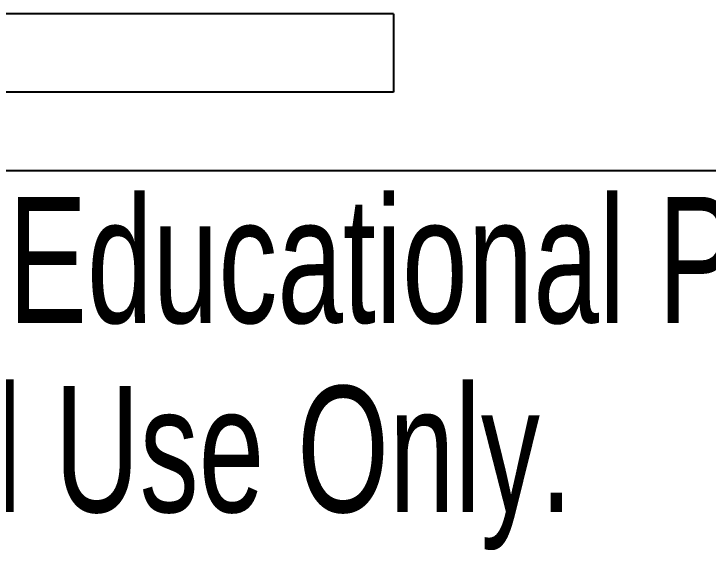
# Model space of a CAD drawing. Header units: millimetres. Extents: x -152 to 152, y -48 to 197.
# Drawn here: x -120.36 to -93.75, y -47.56 to -27 of the extents above; entities that cross this region are included whole.
import ezdxf

# ---------------------------------------------------------------- set-up
doc = ezdxf.new("R2010")
doc.units = ezdxf.units.MM
doc.styles.add('SLDTEXTSTYLE0', font='TXT', dxfattribs={"width": 0.7})

msp = doc.modelspace()

# ---------------------------------------------------------------- linework, layer by layer
at = {"color": 7, "linetype": 'Continuous', "lineweight": 25}
for p, q in [((-105.813, -27), (-129.157, -27)), ((-105.813, -27), (-105.813, -30)), ((-105.813, -30), (-129.157, -30)), ((-149.5, -33), (55, -33))]:
    msp.add_line(p, q, dxfattribs=at)

# ---------------------------------------------------------------- texts
at = {"color": 7, "linetype": 'Continuous', "char_height": 4.83362, "attachment_point": 1, "style": 'SLDTEXTSTYLE0'}
for s, insert in [('SOLIDWORKS Educational Product.', (-152.5, -34.02)), ('For Instructional Use Only.', (-152.5, -41.27))]:
    msp.add_mtext(s, dxfattribs=dict(at, insert=insert))

doc.saveas('drawing.dxf')
